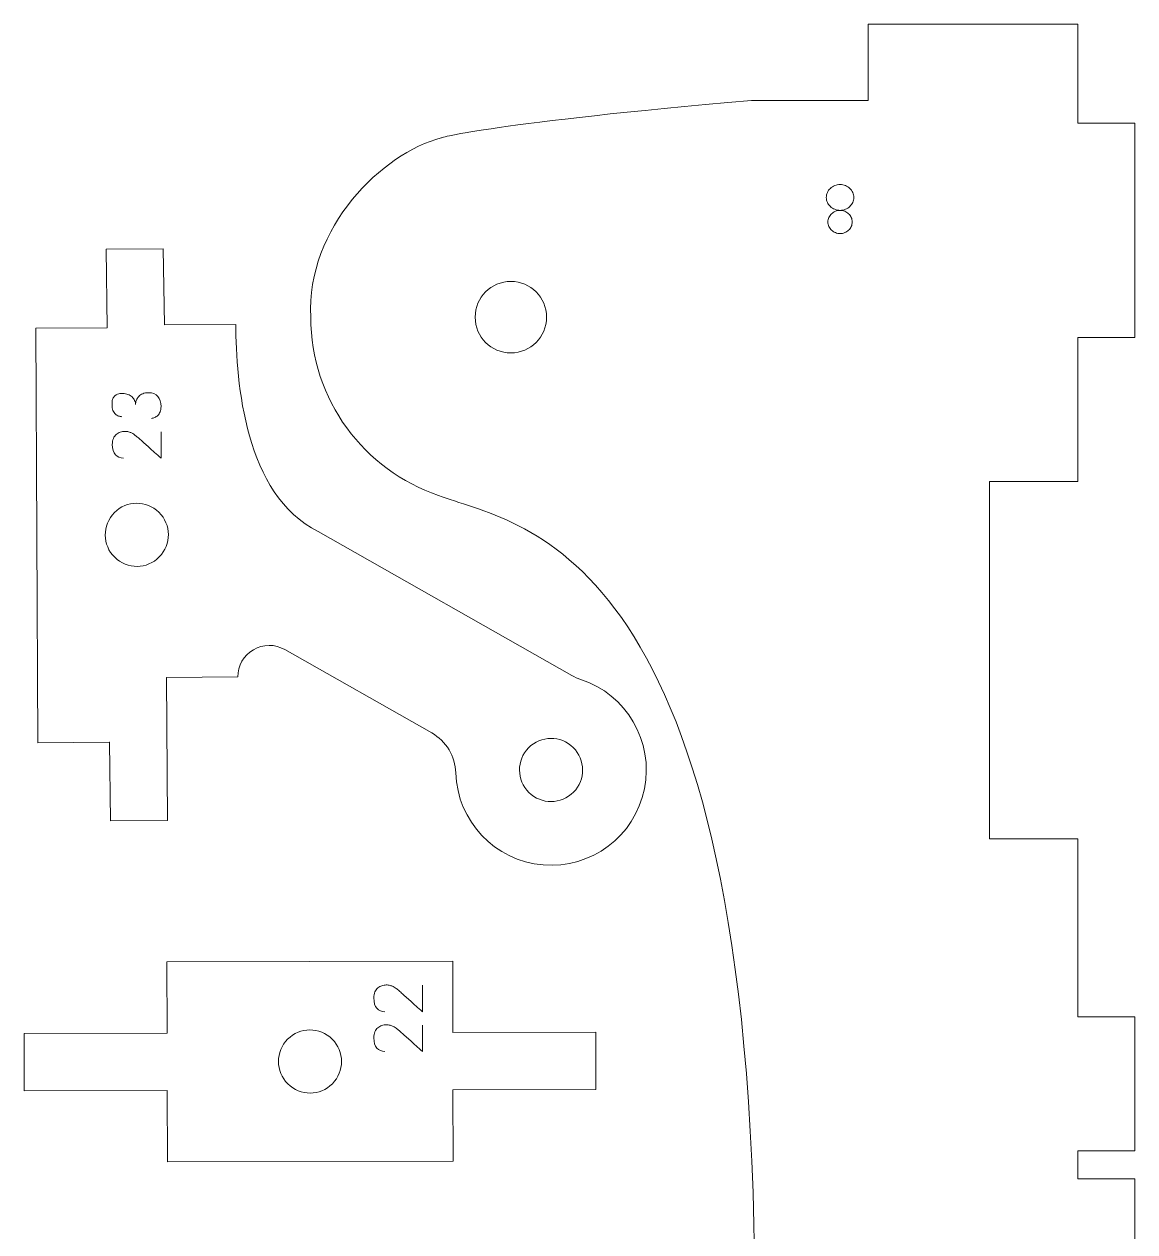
# Model space of a CAD drawing. Header units: millimetres. Extents: x 1 to 3601, y 1 to 1216.
# Drawn here: x 71.2 to 117.8, y 90.6 to 141.3 of the extents above; entities that cross this region are included whole.
import ezdxf

# ---------------------------------------------------------------- set-up
doc = ezdxf.new("R2010")
doc.units = ezdxf.units.MM
doc.layers.get('0').update_dxf_attribs({"lineweight": 5})
doc.layers.add('MARCATGE', color=1, linetype='Continuous', lineweight=5)
doc.layers.add('TALL 1', color=4, linetype='Continuous', lineweight=5)

msp = doc.modelspace()

# ---------------------------------------------------------------- linework, layer by layer
for points, knots in [([(106.594, 141.31), (106.594, 141.31), (106.594, 141.11), (106.594, 141.11), (106.594, 141.11), (106.594, 141.11), (106.594, 138.11), (106.594, 138.11), (106.594, 138.11), (106.594, 138.11), (101.694, 138.11), (101.694, 138.11), (101.694, 138.11), (90.915, 137.164), (88.58, 136.543), (88.67, 136.535), (88.67, 136.535), (86.205, 135.906), (82.995, 132.76), (83.191, 129.01), (83.191, 129.01), (83.191, 125.533), (85.436, 122.58), (88.556, 121.523), (88.556, 121.523), (91.738, 120.286), (101.422, 119.763), (101.827, 89.51), (101.827, 89.51), (101.827, 89.51), (101.827, 89.61), (101.827, 89.61), (101.827, 89.61), (101.827, 89.61), (108.895, 89.61), (108.895, 89.61), (108.895, 89.61), (108.895, 89.61), (108.895, 87.11), (108.895, 87.11), (108.895, 87.11), (108.895, 87.11), (115.394, 87.11), (115.394, 87.11), (115.394, 87.11), (115.394, 87.11), (115.394, 90.131), (115.394, 90.131), (115.394, 90.131), (115.394, 90.131), (117.794, 90.131), (117.794, 90.131), (117.794, 90.131), (117.794, 90.131), (117.794, 92.831), (117.794, 92.831), (117.794, 92.831), (117.794, 92.831), (115.394, 92.831), (115.394, 92.831), (115.394, 92.831), (115.394, 92.831), (115.394, 94.01), (115.394, 94.01), (115.394, 94.01), (115.394, 94.01), (117.794, 94.01), (117.794, 94.01), (117.794, 94.01), (117.794, 94.01), (117.794, 99.631), (117.794, 99.631), (117.794, 99.631), (117.794, 99.631), (115.394, 99.631), (115.394, 99.631), (115.394, 99.631), (115.394, 99.631), (115.394, 107.097), (115.394, 107.097), (115.394, 107.097), (115.394, 107.097), (115.394, 107.11), (115.394, 107.11), (115.394, 107.11), (115.394, 107.11), (111.694, 107.11), (111.694, 107.11), (111.694, 107.11), (111.694, 107.11), (111.694, 122.11), (111.694, 122.11), (111.694, 122.11), (111.694, 122.11), (115.394, 122.11), (115.394, 122.11), (115.394, 122.11), (115.394, 122.11), (115.394, 128.149), (115.394, 128.149), (115.394, 128.149), (115.394, 128.149), (117.794, 128.149), (117.794, 128.149), (117.794, 128.149), (117.794, 128.149), (117.794, 137.149), (117.794, 137.149), (117.794, 137.149), (117.794, 137.149), (115.394, 137.149), (115.394, 137.149), (115.394, 137.149), (115.394, 137.149), (115.394, 141.31), (115.394, 141.31), (115.394, 141.31), (115.394, 141.31), (106.594, 141.31), (106.594, 141.31)], [0, 0, 0, 0, 0.032258, 0.032258, 0.032258, 0.032258, 0.064516, 0.064516, 0.064516, 0.064516, 0.096774, 0.096774, 0.096774, 0.096774, 0.129032, 0.129032, 0.129032, 0.129032, 0.16129, 0.16129, 0.16129, 0.16129, 0.193548, 0.193548, 0.193548, 0.193548, 0.225806, 0.225806, 0.225806, 0.225806, 0.258065, 0.258065, 0.258065, 0.258065, 0.290323, 0.290323, 0.290323, 0.290323, 0.322581, 0.322581, 0.322581, 0.322581, 0.354839, 0.354839, 0.354839, 0.354839, 0.387097, 0.387097, 0.387097, 0.387097, 0.419355, 0.419355, 0.419355, 0.419355, 0.451613, 0.451613, 0.451613, 0.451613, 0.483871, 0.483871, 0.483871, 0.483871, 0.516129, 0.516129, 0.516129, 0.516129, 0.548387, 0.548387, 0.548387, 0.548387, 0.580645, 0.580645, 0.580645, 0.580645, 0.612903, 0.612903, 0.612903, 0.612903, 0.645161, 0.645161, 0.645161, 0.645161, 0.677419, 0.677419, 0.677419, 0.677419, 0.709677, 0.709677, 0.709677, 0.709677, 0.741935, 0.741935, 0.741935, 0.741935, 0.774194, 0.774194, 0.774194, 0.774194, 0.806452, 0.806452, 0.806452, 0.806452, 0.83871, 0.83871, 0.83871, 0.83871, 0.870968, 0.870968, 0.870968, 0.870968, 0.903226, 0.903226, 0.903226, 0.903226, 0.935484, 0.935484, 0.935484, 0.935484, 1, 1, 1, 1]), ([(105.417, 134.576), (105.496, 134.576), (105.571, 134.562), (105.64, 134.534), (105.64, 134.534), (105.71, 134.506), (105.771, 134.467), (105.824, 134.417), (105.824, 134.417), (105.876, 134.367), (105.918, 134.309), (105.948, 134.243), (105.948, 134.243), (105.978, 134.177), (105.993, 134.108), (105.993, 134.034), (105.993, 134.034), (105.993, 133.961), (105.978, 133.891), (105.948, 133.825), (105.948, 133.825), (105.918, 133.76), (105.876, 133.702), (105.824, 133.653), (105.824, 133.653), (105.771, 133.604), (105.71, 133.565), (105.64, 133.536), (105.64, 133.536), (105.571, 133.507), (105.496, 133.492), (105.417, 133.492), (105.417, 133.492), (105.338, 133.492), (105.263, 133.507), (105.193, 133.536), (105.193, 133.536), (105.122, 133.565), (105.061, 133.604), (105.008, 133.653), (105.008, 133.653), (104.955, 133.702), (104.914, 133.76), (104.884, 133.825), (104.884, 133.825), (104.854, 133.891), (104.839, 133.961), (104.839, 134.034), (104.839, 134.034), (104.839, 134.108), (104.854, 134.177), (104.884, 134.243), (104.884, 134.243), (104.914, 134.309), (104.955, 134.367), (105.008, 134.417), (105.008, 134.417), (105.061, 134.467), (105.122, 134.506), (105.193, 134.534), (105.193, 134.534), (105.263, 134.562), (105.338, 134.576), (105.417, 134.576)], [0, 0, 0, 0, 0.058824, 0.058824, 0.058824, 0.058824, 0.117647, 0.117647, 0.117647, 0.117647, 0.176471, 0.176471, 0.176471, 0.176471, 0.235294, 0.235294, 0.235294, 0.235294, 0.294118, 0.294118, 0.294118, 0.294118, 0.352941, 0.352941, 0.352941, 0.352941, 0.411765, 0.411765, 0.411765, 0.411765, 0.470588, 0.470588, 0.470588, 0.470588, 0.529412, 0.529412, 0.529412, 0.529412, 0.588235, 0.588235, 0.588235, 0.588235, 0.647059, 0.647059, 0.647059, 0.647059, 0.705882, 0.705882, 0.705882, 0.705882, 0.764706, 0.764706, 0.764706, 0.764706, 0.823529, 0.823529, 0.823529, 0.823529, 0.882353, 0.882353, 0.882353, 0.882353, 1, 1, 1, 1]), ([(105.417, 133.492), (105.487, 133.492), (105.553, 133.48), (105.615, 133.454), (105.615, 133.454), (105.677, 133.429), (105.731, 133.394), (105.777, 133.35), (105.777, 133.35), (105.823, 133.306), (105.86, 133.254), (105.887, 133.196), (105.887, 133.196), (105.914, 133.138), (105.928, 133.075), (105.928, 133.007), (105.928, 133.007), (105.928, 132.939), (105.914, 132.876), (105.887, 132.817), (105.887, 132.817), (105.86, 132.757), (105.823, 132.706), (105.777, 132.661), (105.777, 132.661), (105.731, 132.617), (105.677, 132.582), (105.615, 132.557), (105.615, 132.557), (105.553, 132.531), (105.487, 132.519), (105.417, 132.519), (105.417, 132.519), (105.348, 132.519), (105.282, 132.531), (105.22, 132.557), (105.22, 132.557), (105.158, 132.582), (105.104, 132.617), (105.057, 132.661), (105.057, 132.661), (105.011, 132.706), (104.975, 132.757), (104.947, 132.817), (104.947, 132.817), (104.92, 132.876), (104.906, 132.939), (104.906, 133.007), (104.906, 133.007), (104.906, 133.075), (104.92, 133.138), (104.947, 133.196), (104.947, 133.196), (104.975, 133.254), (105.011, 133.306), (105.057, 133.35), (105.057, 133.35), (105.104, 133.394), (105.158, 133.429), (105.22, 133.454), (105.22, 133.454), (105.282, 133.48), (105.348, 133.492), (105.417, 133.492)], [0, 0, 0, 0, 0.058824, 0.058824, 0.058824, 0.058824, 0.117647, 0.117647, 0.117647, 0.117647, 0.176471, 0.176471, 0.176471, 0.176471, 0.235294, 0.235294, 0.235294, 0.235294, 0.294118, 0.294118, 0.294118, 0.294118, 0.352941, 0.352941, 0.352941, 0.352941, 0.411765, 0.411765, 0.411765, 0.411765, 0.470588, 0.470588, 0.470588, 0.470588, 0.529412, 0.529412, 0.529412, 0.529412, 0.588235, 0.588235, 0.588235, 0.588235, 0.647059, 0.647059, 0.647059, 0.647059, 0.705882, 0.705882, 0.705882, 0.705882, 0.764706, 0.764706, 0.764706, 0.764706, 0.823529, 0.823529, 0.823529, 0.823529, 0.882353, 0.882353, 0.882353, 0.882353, 1, 1, 1, 1]), ([(71.732, 111.138), (71.732, 111.138), (71.732, 111.142), (71.732, 111.142), (71.732, 111.142), (71.732, 111.142), (74.732, 111.164), (74.732, 111.164), (74.732, 111.164), (74.732, 111.164), (74.734, 111.164), (74.734, 111.164), (74.734, 111.164), (74.734, 111.164), (74.776, 107.864), (74.776, 107.864), (74.776, 107.864), (74.776, 107.864), (77.176, 107.881), (77.176, 107.881), (77.176, 107.881), (77.176, 107.881), (77.132, 113.881), (77.132, 113.881), (77.132, 113.881), (77.132, 113.881), (80.132, 113.903), (80.132, 113.903), (80.132, 113.903), (80.128, 114.373), (80.376, 114.81), (80.782, 115.048), (80.782, 115.048), (81.187, 115.286), (81.689, 115.29), (82.098, 115.058), (82.098, 115.058), (82.098, 115.058), (88.271, 111.554), (88.271, 111.554), (88.271, 111.554), (88.878, 111.209), (89.261, 110.573), (89.283, 109.876), (89.283, 109.876), (89.346, 107.846), (90.92, 106.185), (92.944, 106.013), (92.944, 106.013), (94.968, 105.842), (96.799, 107.215), (97.202, 109.206), (97.202, 109.206), (97.604, 111.197), (96.451, 113.173), (94.52, 113.803), (94.52, 113.803), (94.392, 113.844), (94.269, 113.898), (94.152, 113.965), (94.152, 113.965), (94.152, 113.965), (83.504, 120.009), (83.504, 120.009), (83.504, 120.009), (80.411, 121.567), (80.062, 126.261), (80.044, 128.703), (80.044, 128.703), (80.044, 128.703), (77.044, 128.681), (77.044, 128.681), (77.044, 128.681), (77.044, 128.681), (77, 131.881), (77, 131.881), (77, 131.881), (77, 131.881), (74.6, 131.863), (74.6, 131.863), (74.6, 131.863), (74.6, 131.863), (74.644, 128.563), (74.644, 128.563), (74.644, 128.563), (74.644, 128.563), (71.644, 128.541), (71.644, 128.541), (71.644, 128.541), (71.644, 128.541), (71.732, 111.138), (71.732, 111.138)], [0, 0, 0, 0, 0.041667, 0.041667, 0.041667, 0.041667, 0.083333, 0.083333, 0.083333, 0.083333, 0.125, 0.125, 0.125, 0.125, 0.166667, 0.166667, 0.166667, 0.166667, 0.208333, 0.208333, 0.208333, 0.208333, 0.25, 0.25, 0.25, 0.25, 0.291667, 0.291667, 0.291667, 0.291667, 0.333333, 0.333333, 0.333333, 0.333333, 0.375, 0.375, 0.375, 0.375, 0.416667, 0.416667, 0.416667, 0.416667, 0.458333, 0.458333, 0.458333, 0.458333, 0.5, 0.5, 0.5, 0.5, 0.541667, 0.541667, 0.541667, 0.541667, 0.583333, 0.583333, 0.583333, 0.583333, 0.625, 0.625, 0.625, 0.625, 0.666667, 0.666667, 0.666667, 0.666667, 0.708333, 0.708333, 0.708333, 0.708333, 0.75, 0.75, 0.75, 0.75, 0.791667, 0.791667, 0.791667, 0.791667, 0.833333, 0.833333, 0.833333, 0.833333, 0.875, 0.875, 0.875, 0.875, 0.916667, 0.916667, 0.916667, 0.916667, 1, 1, 1, 1]), ([(89.162, 96.577), (89.162, 96.577), (95.162, 96.59), (95.162, 96.59), (95.162, 96.59), (95.162, 96.59), (95.157, 98.99), (95.157, 98.99), (95.157, 98.99), (95.157, 98.99), (89.157, 98.977), (89.157, 98.977), (89.157, 98.977), (89.157, 98.977), (89.15, 101.977), (89.15, 101.977), (89.15, 101.977), (89.15, 101.977), (77.15, 101.95), (77.15, 101.95), (77.15, 101.95), (77.15, 101.95), (77.157, 98.95), (77.157, 98.95), (77.157, 98.95), (77.157, 98.95), (71.157, 98.936), (71.157, 98.936), (71.157, 98.936), (71.157, 98.936), (71.162, 96.536), (71.162, 96.536), (71.162, 96.536), (71.162, 96.536), (77.162, 96.55), (77.162, 96.55), (77.162, 96.55), (77.162, 96.55), (77.169, 93.55), (77.169, 93.55), (77.169, 93.55), (77.169, 93.55), (89.169, 93.577), (89.169, 93.577), (89.169, 93.577), (89.169, 93.577), (89.162, 96.577), (89.162, 96.577)], [0, 0, 0, 0, 0.076923, 0.076923, 0.076923, 0.076923, 0.153846, 0.153846, 0.153846, 0.153846, 0.230769, 0.230769, 0.230769, 0.230769, 0.307692, 0.307692, 0.307692, 0.307692, 0.384615, 0.384615, 0.384615, 0.384615, 0.461538, 0.461538, 0.461538, 0.461538, 0.538462, 0.538462, 0.538462, 0.538462, 0.615385, 0.615385, 0.615385, 0.615385, 0.692308, 0.692308, 0.692308, 0.692308, 0.769231, 0.769231, 0.769231, 0.769231, 0.846154, 0.846154, 0.846154, 0.846154, 1, 1, 1, 1])]:
    msp.add_open_spline(points, degree=3, knots=knots)
at = {"layer": 'MARCATGE'}
for points, knots in [([(105.417, 134.576), (105.496, 134.576), (105.571, 134.562), (105.64, 134.534), (105.64, 134.534), (105.71, 134.506), (105.771, 134.467), (105.824, 134.417), (105.824, 134.417), (105.876, 134.367), (105.918, 134.309), (105.948, 134.243), (105.948, 134.243), (105.978, 134.177), (105.993, 134.108), (105.993, 134.034), (105.993, 134.034), (105.993, 133.961), (105.978, 133.891), (105.948, 133.825), (105.948, 133.825), (105.918, 133.76), (105.876, 133.702), (105.824, 133.653), (105.824, 133.653), (105.771, 133.604), (105.71, 133.565), (105.64, 133.536), (105.64, 133.536), (105.571, 133.507), (105.496, 133.492), (105.417, 133.492), (105.417, 133.492), (105.338, 133.492), (105.263, 133.507), (105.193, 133.536), (105.193, 133.536), (105.122, 133.565), (105.061, 133.604), (105.008, 133.653), (105.008, 133.653), (104.955, 133.702), (104.914, 133.76), (104.884, 133.825), (104.884, 133.825), (104.854, 133.891), (104.839, 133.961), (104.839, 134.034), (104.839, 134.034), (104.839, 134.108), (104.854, 134.177), (104.884, 134.243), (104.884, 134.243), (104.914, 134.309), (104.955, 134.367), (105.008, 134.417), (105.008, 134.417), (105.061, 134.467), (105.122, 134.506), (105.193, 134.534), (105.193, 134.534), (105.263, 134.562), (105.338, 134.576), (105.417, 134.576)], [0, 0, 0, 0, 0.058824, 0.058824, 0.058824, 0.058824, 0.117647, 0.117647, 0.117647, 0.117647, 0.176471, 0.176471, 0.176471, 0.176471, 0.235294, 0.235294, 0.235294, 0.235294, 0.294118, 0.294118, 0.294118, 0.294118, 0.352941, 0.352941, 0.352941, 0.352941, 0.411765, 0.411765, 0.411765, 0.411765, 0.470588, 0.470588, 0.470588, 0.470588, 0.529412, 0.529412, 0.529412, 0.529412, 0.588235, 0.588235, 0.588235, 0.588235, 0.647059, 0.647059, 0.647059, 0.647059, 0.705882, 0.705882, 0.705882, 0.705882, 0.764706, 0.764706, 0.764706, 0.764706, 0.823529, 0.823529, 0.823529, 0.823529, 0.882353, 0.882353, 0.882353, 0.882353, 1, 1, 1, 1]), ([(105.417, 133.492), (105.487, 133.492), (105.553, 133.48), (105.615, 133.454), (105.615, 133.454), (105.677, 133.429), (105.731, 133.394), (105.777, 133.35), (105.777, 133.35), (105.823, 133.306), (105.86, 133.254), (105.887, 133.196), (105.887, 133.196), (105.914, 133.138), (105.928, 133.075), (105.928, 133.007), (105.928, 133.007), (105.928, 132.939), (105.914, 132.876), (105.887, 132.817), (105.887, 132.817), (105.86, 132.757), (105.823, 132.706), (105.777, 132.661), (105.777, 132.661), (105.731, 132.617), (105.677, 132.582), (105.615, 132.557), (105.615, 132.557), (105.553, 132.531), (105.487, 132.519), (105.417, 132.519), (105.417, 132.519), (105.348, 132.519), (105.282, 132.531), (105.22, 132.557), (105.22, 132.557), (105.158, 132.582), (105.104, 132.617), (105.057, 132.661), (105.057, 132.661), (105.011, 132.706), (104.975, 132.757), (104.947, 132.817), (104.947, 132.817), (104.92, 132.876), (104.906, 132.939), (104.906, 133.007), (104.906, 133.007), (104.906, 133.075), (104.92, 133.138), (104.947, 133.196), (104.947, 133.196), (104.975, 133.254), (105.011, 133.306), (105.057, 133.35), (105.057, 133.35), (105.104, 133.394), (105.158, 133.429), (105.22, 133.454), (105.22, 133.454), (105.282, 133.48), (105.348, 133.492), (105.417, 133.492)], [0, 0, 0, 0, 0.058824, 0.058824, 0.058824, 0.058824, 0.117647, 0.117647, 0.117647, 0.117647, 0.176471, 0.176471, 0.176471, 0.176471, 0.235294, 0.235294, 0.235294, 0.235294, 0.294118, 0.294118, 0.294118, 0.294118, 0.352941, 0.352941, 0.352941, 0.352941, 0.411765, 0.411765, 0.411765, 0.411765, 0.470588, 0.470588, 0.470588, 0.470588, 0.529412, 0.529412, 0.529412, 0.529412, 0.588235, 0.588235, 0.588235, 0.588235, 0.647059, 0.647059, 0.647059, 0.647059, 0.705882, 0.705882, 0.705882, 0.705882, 0.764706, 0.764706, 0.764706, 0.764706, 0.823529, 0.823529, 0.823529, 0.823529, 0.882353, 0.882353, 0.882353, 0.882353, 1, 1, 1, 1]), ([(76.506, 124.758), (76.549, 124.764), (76.594, 124.777), (76.64, 124.796), (76.64, 124.796), (76.686, 124.816), (76.729, 124.845), (76.768, 124.883), (76.768, 124.883), (76.808, 124.92), (76.84, 124.97), (76.866, 125.031), (76.866, 125.031), (76.891, 125.092), (76.904, 125.168), (76.904, 125.258), (76.904, 125.258), (76.902, 125.438), (76.858, 125.581), (76.773, 125.684), (76.773, 125.684), (76.687, 125.787), (76.554, 125.839), (76.373, 125.839), (76.373, 125.839), (76.283, 125.839), (76.204, 125.825), (76.136, 125.795), (76.136, 125.795), (76.068, 125.766), (76.012, 125.728), (75.968, 125.68), (75.968, 125.68), (75.924, 125.632), (75.891, 125.578), (75.868, 125.519), (75.868, 125.519), (75.845, 125.46), (75.834, 125.4), (75.834, 125.34), (75.834, 125.34), (75.836, 125.4), (75.824, 125.458), (75.797, 125.513), (75.797, 125.513), (75.771, 125.569), (75.734, 125.618), (75.686, 125.661), (75.686, 125.661), (75.638, 125.705), (75.582, 125.74), (75.517, 125.766), (75.517, 125.766), (75.452, 125.792), (75.382, 125.805), (75.306, 125.805), (75.306, 125.805), (75.286, 125.805), (75.259, 125.805), (75.227, 125.804), (75.227, 125.804), (75.195, 125.803), (75.162, 125.798), (75.129, 125.79), (75.129, 125.79), (75.095, 125.781), (75.061, 125.768), (75.027, 125.75), (75.027, 125.75), (74.993, 125.732), (74.963, 125.707), (74.935, 125.674), (74.935, 125.674), (74.908, 125.641), (74.886, 125.599), (74.87, 125.547), (74.87, 125.547), (74.854, 125.495), (74.846, 125.433), (74.846, 125.359), (74.846, 125.359), (74.846, 125.247), (74.86, 125.157), (74.887, 125.09), (74.887, 125.09), (74.915, 125.023), (74.948, 124.971), (74.989, 124.935), (74.989, 124.935), (75.029, 124.898), (75.074, 124.873), (75.122, 124.859), (75.122, 124.859), (75.17, 124.844), (75.215, 124.835), (75.258, 124.829), (75.258, 124.829), (75.215, 124.835), (75.17, 124.844), (75.122, 124.859), (75.122, 124.859), (75.074, 124.873), (75.029, 124.898), (74.989, 124.935), (74.989, 124.935), (74.948, 124.971), (74.915, 125.023), (74.887, 125.09), (74.887, 125.09), (74.86, 125.157), (74.846, 125.247), (74.846, 125.359), (74.846, 125.359), (74.846, 125.433), (74.854, 125.495), (74.87, 125.547), (74.87, 125.547), (74.886, 125.599), (74.908, 125.641), (74.935, 125.674), (74.935, 125.674), (74.963, 125.707), (74.993, 125.732), (75.027, 125.75), (75.027, 125.75), (75.061, 125.768), (75.095, 125.781), (75.129, 125.79), (75.129, 125.79), (75.162, 125.798), (75.195, 125.803), (75.226, 125.804), (75.226, 125.804), (75.257, 125.805), (75.284, 125.805), (75.306, 125.805), (75.306, 125.805), (75.382, 125.805), (75.452, 125.792), (75.517, 125.766), (75.517, 125.766), (75.582, 125.74), (75.638, 125.705), (75.686, 125.661), (75.686, 125.661), (75.734, 125.618), (75.771, 125.569), (75.797, 125.513), (75.797, 125.513), (75.824, 125.458), (75.836, 125.4), (75.834, 125.34), (75.834, 125.34), (75.834, 125.4), (75.845, 125.46), (75.868, 125.519), (75.868, 125.519), (75.891, 125.578), (75.924, 125.632), (75.968, 125.68), (75.968, 125.68), (76.012, 125.728), (76.068, 125.766), (76.136, 125.795), (76.136, 125.795), (76.204, 125.825), (76.283, 125.839), (76.373, 125.839), (76.373, 125.839), (76.554, 125.839), (76.687, 125.787), (76.773, 125.684), (76.773, 125.684), (76.858, 125.581), (76.902, 125.438), (76.904, 125.258), (76.904, 125.258), (76.904, 125.168), (76.891, 125.092), (76.866, 125.031), (76.866, 125.031), (76.84, 124.97), (76.808, 124.92), (76.768, 124.883), (76.768, 124.883), (76.729, 124.845), (76.686, 124.816), (76.64, 124.796), (76.64, 124.796), (76.594, 124.777), (76.549, 124.764), (76.506, 124.758)], [0, 0, 0, 0, 0.020408, 0.020408, 0.020408, 0.020408, 0.040816, 0.040816, 0.040816, 0.040816, 0.061224, 0.061224, 0.061224, 0.061224, 0.081633, 0.081633, 0.081633, 0.081633, 0.102041, 0.102041, 0.102041, 0.102041, 0.122449, 0.122449, 0.122449, 0.122449, 0.142857, 0.142857, 0.142857, 0.142857, 0.163265, 0.163265, 0.163265, 0.163265, 0.183673, 0.183673, 0.183673, 0.183673, 0.204082, 0.204082, 0.204082, 0.204082, 0.22449, 0.22449, 0.22449, 0.22449, 0.244898, 0.244898, 0.244898, 0.244898, 0.265306, 0.265306, 0.265306, 0.265306, 0.285714, 0.285714, 0.285714, 0.285714, 0.306122, 0.306122, 0.306122, 0.306122, 0.326531, 0.326531, 0.326531, 0.326531, 0.346939, 0.346939, 0.346939, 0.346939, 0.367347, 0.367347, 0.367347, 0.367347, 0.387755, 0.387755, 0.387755, 0.387755, 0.408163, 0.408163, 0.408163, 0.408163, 0.428571, 0.428571, 0.428571, 0.428571, 0.44898, 0.44898, 0.44898, 0.44898, 0.469388, 0.469388, 0.469388, 0.469388, 0.489796, 0.489796, 0.489796, 0.489796, 0.510204, 0.510204, 0.510204, 0.510204, 0.530612, 0.530612, 0.530612, 0.530612, 0.55102, 0.55102, 0.55102, 0.55102, 0.571429, 0.571429, 0.571429, 0.571429, 0.591837, 0.591837, 0.591837, 0.591837, 0.612245, 0.612245, 0.612245, 0.612245, 0.632653, 0.632653, 0.632653, 0.632653, 0.653061, 0.653061, 0.653061, 0.653061, 0.673469, 0.673469, 0.673469, 0.673469, 0.693878, 0.693878, 0.693878, 0.693878, 0.714286, 0.714286, 0.714286, 0.714286, 0.734694, 0.734694, 0.734694, 0.734694, 0.755102, 0.755102, 0.755102, 0.755102, 0.77551, 0.77551, 0.77551, 0.77551, 0.795918, 0.795918, 0.795918, 0.795918, 0.816327, 0.816327, 0.816327, 0.816327, 0.836735, 0.836735, 0.836735, 0.836735, 0.857143, 0.857143, 0.857143, 0.857143, 0.877551, 0.877551, 0.877551, 0.877551, 0.897959, 0.897959, 0.897959, 0.897959, 0.918367, 0.918367, 0.918367, 0.918367, 0.938776, 0.938776, 0.938776, 0.938776, 0.959184, 0.959184, 0.959184, 0.959184, 1, 1, 1, 1]), ([(76.904, 123.088), (76.716, 123.257), (76.545, 123.41), (76.393, 123.548), (76.393, 123.548), (76.329, 123.606), (76.265, 123.664), (76.201, 123.721), (76.201, 123.721), (76.137, 123.779), (76.079, 123.83), (76.026, 123.876), (76.026, 123.876), (75.973, 123.923), (75.929, 123.961), (75.892, 123.992), (75.892, 123.992), (75.855, 124.023), (75.832, 124.042), (75.823, 124.047), (75.823, 124.047), (75.804, 124.058), (75.782, 124.074), (75.757, 124.092), (75.757, 124.092), (75.731, 124.111), (75.701, 124.129), (75.666, 124.147), (75.666, 124.147), (75.631, 124.165), (75.59, 124.181), (75.543, 124.194), (75.543, 124.194), (75.496, 124.207), (75.442, 124.214), (75.38, 124.214), (75.38, 124.214), (75.318, 124.214), (75.256, 124.203), (75.193, 124.183), (75.193, 124.183), (75.131, 124.162), (75.075, 124.13), (75.026, 124.087), (75.026, 124.087), (74.976, 124.043), (74.935, 123.987), (74.904, 123.919), (74.904, 123.919), (74.873, 123.85), (74.858, 123.767), (74.858, 123.669), (74.858, 123.669), (74.86, 123.471), (74.903, 123.326), (74.987, 123.233), (74.987, 123.233), (75.072, 123.14), (75.184, 123.093), (75.323, 123.093), (75.323, 123.093), (75.184, 123.093), (75.072, 123.14), (74.987, 123.233), (74.987, 123.233), (74.903, 123.326), (74.86, 123.471), (74.858, 123.669), (74.858, 123.669), (74.858, 123.767), (74.873, 123.85), (74.904, 123.919), (74.904, 123.919), (74.935, 123.987), (74.976, 124.043), (75.026, 124.087), (75.026, 124.087), (75.075, 124.13), (75.131, 124.162), (75.193, 124.183), (75.193, 124.183), (75.256, 124.203), (75.318, 124.214), (75.38, 124.214), (75.38, 124.214), (75.442, 124.214), (75.496, 124.207), (75.543, 124.194), (75.543, 124.194), (75.59, 124.181), (75.631, 124.165), (75.666, 124.147), (75.666, 124.147), (75.701, 124.129), (75.731, 124.111), (75.757, 124.092), (75.757, 124.092), (75.782, 124.074), (75.804, 124.058), (75.823, 124.047), (75.823, 124.047), (75.832, 124.042), (75.855, 124.023), (75.892, 123.992), (75.892, 123.992), (75.929, 123.961), (75.973, 123.923), (76.026, 123.876), (76.026, 123.876), (76.079, 123.83), (76.137, 123.779), (76.201, 123.721), (76.201, 123.721), (76.265, 123.664), (76.329, 123.606), (76.393, 123.548), (76.393, 123.548), (76.545, 123.41), (76.716, 123.257), (76.904, 123.088), (76.904, 123.088), (76.904, 123.088), (76.904, 124.2), (76.904, 124.2), (76.904, 124.2), (76.904, 124.2), (76.904, 123.088), (76.904, 123.088)], [0, 0, 0, 0, 0.030303, 0.030303, 0.030303, 0.030303, 0.060606, 0.060606, 0.060606, 0.060606, 0.090909, 0.090909, 0.090909, 0.090909, 0.121212, 0.121212, 0.121212, 0.121212, 0.151515, 0.151515, 0.151515, 0.151515, 0.181818, 0.181818, 0.181818, 0.181818, 0.212121, 0.212121, 0.212121, 0.212121, 0.242424, 0.242424, 0.242424, 0.242424, 0.272727, 0.272727, 0.272727, 0.272727, 0.30303, 0.30303, 0.30303, 0.30303, 0.333333, 0.333333, 0.333333, 0.333333, 0.363636, 0.363636, 0.363636, 0.363636, 0.393939, 0.393939, 0.393939, 0.393939, 0.424242, 0.424242, 0.424242, 0.424242, 0.454545, 0.454545, 0.454545, 0.454545, 0.484848, 0.484848, 0.484848, 0.484848, 0.515152, 0.515152, 0.515152, 0.515152, 0.545455, 0.545455, 0.545455, 0.545455, 0.575758, 0.575758, 0.575758, 0.575758, 0.606061, 0.606061, 0.606061, 0.606061, 0.636364, 0.636364, 0.636364, 0.636364, 0.666667, 0.666667, 0.666667, 0.666667, 0.69697, 0.69697, 0.69697, 0.69697, 0.727273, 0.727273, 0.727273, 0.727273, 0.757576, 0.757576, 0.757576, 0.757576, 0.787879, 0.787879, 0.787879, 0.787879, 0.818182, 0.818182, 0.818182, 0.818182, 0.848485, 0.848485, 0.848485, 0.848485, 0.878788, 0.878788, 0.878788, 0.878788, 0.909091, 0.909091, 0.909091, 0.909091, 0.939394, 0.939394, 0.939394, 0.939394, 1, 1, 1, 1]), ([(87.884, 99.848), (87.696, 100.017), (87.526, 100.17), (87.373, 100.308), (87.373, 100.308), (87.309, 100.366), (87.245, 100.424), (87.181, 100.481), (87.181, 100.481), (87.117, 100.539), (87.059, 100.59), (87.006, 100.636), (87.006, 100.636), (86.954, 100.682), (86.909, 100.721), (86.872, 100.752), (86.872, 100.752), (86.836, 100.783), (86.813, 100.801), (86.803, 100.807), (86.803, 100.807), (86.784, 100.818), (86.762, 100.833), (86.737, 100.852), (86.737, 100.852), (86.711, 100.871), (86.681, 100.889), (86.647, 100.907), (86.647, 100.907), (86.612, 100.925), (86.571, 100.941), (86.524, 100.954), (86.524, 100.954), (86.477, 100.967), (86.422, 100.974), (86.36, 100.974), (86.36, 100.974), (86.298, 100.974), (86.236, 100.963), (86.174, 100.943), (86.174, 100.943), (86.112, 100.922), (86.056, 100.89), (86.006, 100.847), (86.006, 100.847), (85.956, 100.803), (85.916, 100.747), (85.885, 100.679), (85.885, 100.679), (85.853, 100.61), (85.838, 100.527), (85.838, 100.429), (85.838, 100.429), (85.84, 100.231), (85.883, 100.086), (85.968, 99.993), (85.968, 99.993), (86.052, 99.9), (86.164, 99.853), (86.304, 99.853), (86.304, 99.853), (86.164, 99.853), (86.052, 99.9), (85.968, 99.993), (85.968, 99.993), (85.883, 100.086), (85.84, 100.231), (85.838, 100.429), (85.838, 100.429), (85.838, 100.527), (85.853, 100.61), (85.885, 100.679), (85.885, 100.679), (85.916, 100.747), (85.956, 100.803), (86.006, 100.847), (86.006, 100.847), (86.056, 100.89), (86.112, 100.922), (86.174, 100.943), (86.174, 100.943), (86.236, 100.963), (86.298, 100.974), (86.36, 100.974), (86.36, 100.974), (86.422, 100.974), (86.477, 100.967), (86.524, 100.954), (86.524, 100.954), (86.571, 100.941), (86.612, 100.925), (86.647, 100.907), (86.647, 100.907), (86.681, 100.889), (86.711, 100.871), (86.737, 100.852), (86.737, 100.852), (86.762, 100.833), (86.784, 100.818), (86.803, 100.807), (86.803, 100.807), (86.813, 100.801), (86.836, 100.783), (86.872, 100.752), (86.872, 100.752), (86.909, 100.721), (86.954, 100.682), (87.006, 100.636), (87.006, 100.636), (87.059, 100.59), (87.117, 100.539), (87.181, 100.481), (87.181, 100.481), (87.245, 100.424), (87.309, 100.366), (87.373, 100.308), (87.373, 100.308), (87.526, 100.17), (87.696, 100.017), (87.884, 99.848), (87.884, 99.848), (87.884, 99.848), (87.884, 100.959), (87.884, 100.959), (87.884, 100.959), (87.884, 100.959), (87.884, 99.848), (87.884, 99.848)], [0, 0, 0, 0, 0.030303, 0.030303, 0.030303, 0.030303, 0.060606, 0.060606, 0.060606, 0.060606, 0.090909, 0.090909, 0.090909, 0.090909, 0.121212, 0.121212, 0.121212, 0.121212, 0.151515, 0.151515, 0.151515, 0.151515, 0.181818, 0.181818, 0.181818, 0.181818, 0.212121, 0.212121, 0.212121, 0.212121, 0.242424, 0.242424, 0.242424, 0.242424, 0.272727, 0.272727, 0.272727, 0.272727, 0.30303, 0.30303, 0.30303, 0.30303, 0.333333, 0.333333, 0.333333, 0.333333, 0.363636, 0.363636, 0.363636, 0.363636, 0.393939, 0.393939, 0.393939, 0.393939, 0.424242, 0.424242, 0.424242, 0.424242, 0.454545, 0.454545, 0.454545, 0.454545, 0.484848, 0.484848, 0.484848, 0.484848, 0.515152, 0.515152, 0.515152, 0.515152, 0.545455, 0.545455, 0.545455, 0.545455, 0.575758, 0.575758, 0.575758, 0.575758, 0.606061, 0.606061, 0.606061, 0.606061, 0.636364, 0.636364, 0.636364, 0.636364, 0.666667, 0.666667, 0.666667, 0.666667, 0.69697, 0.69697, 0.69697, 0.69697, 0.727273, 0.727273, 0.727273, 0.727273, 0.757576, 0.757576, 0.757576, 0.757576, 0.787879, 0.787879, 0.787879, 0.787879, 0.818182, 0.818182, 0.818182, 0.818182, 0.848485, 0.848485, 0.848485, 0.848485, 0.878788, 0.878788, 0.878788, 0.878788, 0.909091, 0.909091, 0.909091, 0.909091, 0.939394, 0.939394, 0.939394, 0.939394, 1, 1, 1, 1]), ([(87.884, 98.177), (87.696, 98.346), (87.526, 98.5), (87.373, 98.637), (87.373, 98.637), (87.309, 98.695), (87.245, 98.753), (87.181, 98.81), (87.181, 98.81), (87.117, 98.868), (87.059, 98.92), (87.006, 98.966), (87.006, 98.966), (86.954, 99.012), (86.909, 99.05), (86.872, 99.081), (86.872, 99.081), (86.836, 99.112), (86.813, 99.131), (86.803, 99.136), (86.803, 99.136), (86.784, 99.148), (86.762, 99.163), (86.737, 99.182), (86.737, 99.182), (86.711, 99.2), (86.681, 99.219), (86.647, 99.237), (86.647, 99.237), (86.612, 99.254), (86.571, 99.27), (86.524, 99.283), (86.524, 99.283), (86.477, 99.296), (86.422, 99.303), (86.36, 99.303), (86.36, 99.303), (86.298, 99.303), (86.236, 99.293), (86.174, 99.272), (86.174, 99.272), (86.112, 99.251), (86.056, 99.219), (86.006, 99.176), (86.006, 99.176), (85.956, 99.133), (85.916, 99.077), (85.885, 99.008), (85.885, 99.008), (85.853, 98.939), (85.838, 98.856), (85.838, 98.758), (85.838, 98.758), (85.84, 98.561), (85.883, 98.415), (85.968, 98.322), (85.968, 98.322), (86.052, 98.229), (86.164, 98.182), (86.304, 98.182), (86.304, 98.182), (86.164, 98.182), (86.052, 98.229), (85.968, 98.322), (85.968, 98.322), (85.883, 98.415), (85.84, 98.561), (85.838, 98.758), (85.838, 98.758), (85.838, 98.856), (85.853, 98.939), (85.885, 99.008), (85.885, 99.008), (85.916, 99.077), (85.956, 99.133), (86.006, 99.176), (86.006, 99.176), (86.056, 99.219), (86.112, 99.251), (86.174, 99.272), (86.174, 99.272), (86.236, 99.293), (86.298, 99.303), (86.36, 99.303), (86.36, 99.303), (86.422, 99.303), (86.477, 99.296), (86.524, 99.283), (86.524, 99.283), (86.571, 99.27), (86.612, 99.254), (86.647, 99.237), (86.647, 99.237), (86.681, 99.219), (86.711, 99.2), (86.737, 99.182), (86.737, 99.182), (86.762, 99.163), (86.784, 99.148), (86.803, 99.136), (86.803, 99.136), (86.813, 99.131), (86.836, 99.112), (86.872, 99.081), (86.872, 99.081), (86.909, 99.05), (86.954, 99.012), (87.006, 98.966), (87.006, 98.966), (87.059, 98.92), (87.117, 98.868), (87.181, 98.81), (87.181, 98.81), (87.245, 98.753), (87.309, 98.695), (87.373, 98.637), (87.373, 98.637), (87.526, 98.5), (87.696, 98.346), (87.884, 98.177), (87.884, 98.177), (87.884, 98.177), (87.884, 99.289), (87.884, 99.289), (87.884, 99.289), (87.884, 99.289), (87.884, 98.177), (87.884, 98.177)], [0, 0, 0, 0, 0.030303, 0.030303, 0.030303, 0.030303, 0.060606, 0.060606, 0.060606, 0.060606, 0.090909, 0.090909, 0.090909, 0.090909, 0.121212, 0.121212, 0.121212, 0.121212, 0.151515, 0.151515, 0.151515, 0.151515, 0.181818, 0.181818, 0.181818, 0.181818, 0.212121, 0.212121, 0.212121, 0.212121, 0.242424, 0.242424, 0.242424, 0.242424, 0.272727, 0.272727, 0.272727, 0.272727, 0.30303, 0.30303, 0.30303, 0.30303, 0.333333, 0.333333, 0.333333, 0.333333, 0.363636, 0.363636, 0.363636, 0.363636, 0.393939, 0.393939, 0.393939, 0.393939, 0.424242, 0.424242, 0.424242, 0.424242, 0.454545, 0.454545, 0.454545, 0.454545, 0.484848, 0.484848, 0.484848, 0.484848, 0.515152, 0.515152, 0.515152, 0.515152, 0.545455, 0.545455, 0.545455, 0.545455, 0.575758, 0.575758, 0.575758, 0.575758, 0.606061, 0.606061, 0.606061, 0.606061, 0.636364, 0.636364, 0.636364, 0.636364, 0.666667, 0.666667, 0.666667, 0.666667, 0.69697, 0.69697, 0.69697, 0.69697, 0.727273, 0.727273, 0.727273, 0.727273, 0.757576, 0.757576, 0.757576, 0.757576, 0.787879, 0.787879, 0.787879, 0.787879, 0.818182, 0.818182, 0.818182, 0.818182, 0.848485, 0.848485, 0.848485, 0.848485, 0.878788, 0.878788, 0.878788, 0.878788, 0.909091, 0.909091, 0.909091, 0.909091, 0.939394, 0.939394, 0.939394, 0.939394, 1, 1, 1, 1])]:
    msp.add_open_spline(points, degree=3, knots=knots, dxfattribs=at)
at = {"layer": 'TALL 1'}
for points in [[(91.594, 130.51), (90.766, 130.51), (90.095, 129.838), (90.095, 129.01), (90.095, 129.01), (90.094, 128.182), (90.766, 127.51), (91.594, 127.51), (91.594, 127.51), (92.423, 127.51), (93.094, 128.182), (93.094, 129.01), (93.094, 129.01), (93.094, 129.838), (92.423, 130.51), (91.594, 130.51)], [(76.818, 120.816), (76.297, 121.33), (75.458, 121.323), (74.944, 120.802), (74.944, 120.802), (74.43, 120.281), (74.437, 119.442), (74.958, 118.928), (74.958, 118.928), (75.479, 118.415), (76.318, 118.421), (76.831, 118.942), (76.831, 118.942), (77.345, 119.463), (77.339, 120.302), (76.818, 120.816)], [(94.211, 110.943), (93.69, 111.457), (92.851, 111.45), (92.337, 110.929), (92.337, 110.929), (91.824, 110.408), (91.83, 109.569), (92.351, 109.056), (92.351, 109.056), (92.872, 108.542), (93.711, 108.548), (94.225, 109.069), (94.225, 109.069), (94.738, 109.59), (94.732, 110.429), (94.211, 110.943)], [(82.22, 98.698), (81.704, 98.179), (81.706, 97.34), (82.225, 96.824), (82.225, 96.824), (82.743, 96.308), (83.582, 96.31), (84.098, 96.828), (84.098, 96.828), (84.615, 97.347), (84.613, 98.186), (84.094, 98.702), (84.094, 98.702), (83.576, 99.219), (82.737, 99.217), (82.22, 98.698)]]:
    msp.add_open_spline(points, degree=3, knots=[0, 0, 0, 0, 0.2, 0.2, 0.2, 0.2, 0.4, 0.4, 0.4, 0.4, 0.6, 0.6, 0.6, 0.6, 1, 1, 1, 1], dxfattribs=at)

doc.saveas('drawing.dxf')
